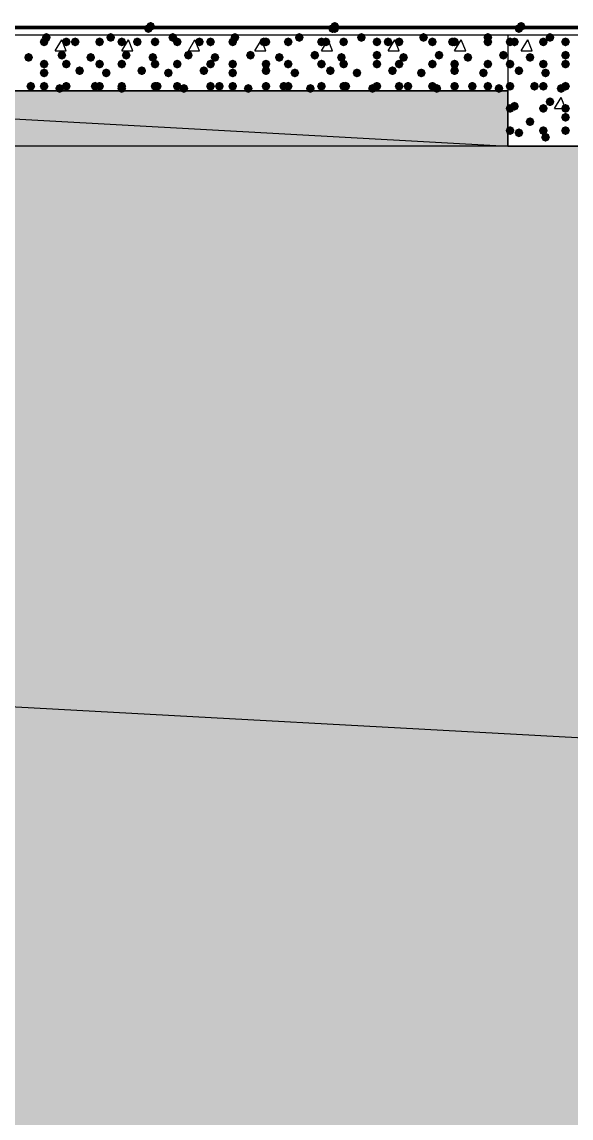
# Model space of a CAD drawing. Header units: millimetres. Extents: x 0 to 420, y 0 to 297.
# Drawn here: x 234.23 to 244.71, y 207.26 to 228.18 of the extents above; entities that cross this region are included whole.
import ezdxf

# ---------------------------------------------------------------- set-up
doc = ezdxf.new("R2010")
doc.units = ezdxf.units.MM
doc.layers.get('0').update_dxf_attribs({"linetype": 'CONTINUOUS'})

msp = doc.modelspace()

# ---------------------------------------------------------------- hatches: boundary and pattern name
at = {"true_color": 0x000007}
h = msp.add_hatch(color=0, dxfattribs=at)
h.paths.add_polyline_path([(38.565667, 228.049667), (386.969, 228.049667)], flags=0)
h.paths.add_polyline_path([(386.969, 228.049667), (38.565667, 228.049667)], flags=0)
at = {"true_color": 0x0000fe}
for points in [[(236.728, 228.049667), (236.703129, 227.989871), (236.643333, 227.965), (236.583537, 227.989871), (236.558667, 228.049667), (236.583537, 228.109462), (236.643333, 228.134333), (236.703129, 228.109463)], [(236.728, 228.049667), (236.703129, 227.989871), (236.643333, 227.965), (236.583537, 227.989871), (236.558667, 228.049667), (236.583537, 228.109462), (236.643333, 228.134333), (236.703129, 228.109463)], [(236.728, 228.049667), (236.703129, 227.989871), (236.643333, 227.965), (236.583537, 227.989871), (236.558667, 228.049667), (236.583537, 228.109462), (236.643333, 228.134333), (236.703129, 228.109463)], [(236.770333, 228.092), (236.745462, 228.032204), (236.685667, 228.007333), (236.625871, 228.032204), (236.601, 228.092), (236.625871, 228.151796), (236.685667, 228.176667), (236.745462, 228.151796)], [(240.241667, 228.049667), (240.216796, 227.989871), (240.157, 227.965), (240.097204, 227.989871), (240.072333, 228.049667), (240.097204, 228.109462), (240.157, 228.134333), (240.216796, 228.109463)], [(240.284, 228.092), (240.259129, 228.032204), (240.199333, 228.007333), (240.139538, 228.032204), (240.114667, 228.092), (240.139537, 228.151796), (240.199333, 228.176667), (240.259129, 228.151796)], [(240.284, 228.049667), (240.259129, 227.989871), (240.199333, 227.965), (240.139538, 227.989871), (240.114667, 228.049667), (240.139537, 228.109462), (240.199333, 228.134333), (240.259129, 228.109463)], [(240.284, 228.049667), (240.259129, 227.989871), (240.199333, 227.965), (240.139538, 227.989871), (240.114667, 228.049667), (240.139537, 228.109462), (240.199333, 228.134333), (240.259129, 228.109463)], [(243.797667, 228.049667), (243.772796, 227.989871), (243.713, 227.965), (243.653204, 227.989871), (243.628333, 228.049667), (243.653204, 228.109462), (243.713, 228.134333), (243.772796, 228.109463)], [(243.797667, 228.049667), (243.772796, 227.989871), (243.713, 227.965), (243.653204, 227.989871), (243.628333, 228.049667), (243.653204, 228.109462), (243.713, 228.134333), (243.772796, 228.109463)], [(243.797667, 228.049667), (243.772796, 227.989871), (243.713, 227.965), (243.653204, 227.989871), (243.628333, 228.049667), (243.653204, 228.109462), (243.713, 228.134333), (243.772796, 228.109463)], [(243.84, 228.092), (243.815129, 228.032204), (243.755333, 228.007333), (243.695538, 228.032204), (243.670667, 228.092), (243.695537, 228.151796), (243.755333, 228.176667), (243.815129, 228.151796)]]:
    msp.add_hatch(color=0, dxfattribs=at).paths.add_polyline_path(points, flags=0)
at = {"true_color": 0x000008}
for points in [[(234.738333, 227.795667), (234.713462, 227.735871), (234.653667, 227.711), (234.593871, 227.735871), (234.569, 227.795667), (234.593871, 227.855462), (234.653667, 227.880333), (234.713462, 227.855463)], [(234.780667, 227.880333), (234.755796, 227.820537), (234.696, 227.795667), (234.636204, 227.820537), (234.611333, 227.880333), (234.636204, 227.940129), (234.696, 227.965), (234.755796, 227.940129)], [(235.161667, 227.795667), (235.136796, 227.735871), (235.077, 227.711), (235.017204, 227.735871), (234.992333, 227.795667), (235.017204, 227.855462), (235.077, 227.880333), (235.136796, 227.855463)], [(235.331, 227.795667), (235.306129, 227.735871), (235.246333, 227.711), (235.186538, 227.735871), (235.161667, 227.795667), (235.186537, 227.855462), (235.246333, 227.880333), (235.306129, 227.855463)], [(235.796667, 227.795667), (235.771796, 227.735871), (235.712, 227.711), (235.652204, 227.735871), (235.627333, 227.795667), (235.652204, 227.855462), (235.712, 227.880333), (235.771796, 227.855463)], [(236.008333, 227.880333), (235.983462, 227.820537), (235.923667, 227.795667), (235.863871, 227.820537), (235.839, 227.880333), (235.863871, 227.940129), (235.923667, 227.965), (235.983462, 227.940129)], [(236.22, 227.795667), (236.195129, 227.735871), (236.135333, 227.711), (236.075538, 227.735871), (236.050667, 227.795667), (236.075537, 227.855462), (236.135333, 227.880333), (236.195129, 227.855463)], [(236.516333, 227.795667), (236.491462, 227.735871), (236.431667, 227.711), (236.371871, 227.735871), (236.347, 227.795667), (236.371871, 227.855462), (236.431667, 227.880333), (236.491462, 227.855463)], [(236.855, 227.795667), (236.830129, 227.735871), (236.770333, 227.711), (236.710538, 227.735871), (236.685667, 227.795667), (236.710537, 227.855462), (236.770333, 227.880333), (236.830129, 227.855463)], [(237.193667, 227.880333), (237.168796, 227.820537), (237.109, 227.795667), (237.049204, 227.820537), (237.024333, 227.880333), (237.049204, 227.940129), (237.109, 227.965), (237.168796, 227.940129)], [(237.278333, 227.795667), (237.253462, 227.735871), (237.193667, 227.711), (237.133871, 227.735871), (237.109, 227.795667), (237.133871, 227.855462), (237.193667, 227.880333), (237.253462, 227.855463)], [(237.701667, 227.795667), (237.676796, 227.735871), (237.617, 227.711), (237.557204, 227.735871), (237.532333, 227.795667), (237.557204, 227.855462), (237.617, 227.880333), (237.676796, 227.855463)], [(237.913333, 227.795667), (237.888463, 227.735871), (237.828667, 227.711), (237.768871, 227.735871), (237.744, 227.795667), (237.768871, 227.855462), (237.828667, 227.880333), (237.888462, 227.855463)], [(238.336667, 227.795667), (238.311796, 227.735871), (238.252, 227.711), (238.192204, 227.735871), (238.167333, 227.795667), (238.192204, 227.855462), (238.252, 227.880333), (238.311796, 227.855463)], [(238.379, 227.880333), (238.354129, 227.820537), (238.294333, 227.795667), (238.234537, 227.820537), (238.209667, 227.880333), (238.234537, 227.940129), (238.294333, 227.965), (238.354129, 227.940129)], [(238.929333, 227.795667), (238.904462, 227.735871), (238.844667, 227.711), (238.784871, 227.735871), (238.76, 227.795667), (238.784871, 227.855462), (238.844667, 227.880333), (238.904462, 227.855463)], [(238.971667, 227.795667), (238.946796, 227.735871), (238.887, 227.711), (238.827204, 227.735871), (238.802333, 227.795667), (238.827204, 227.855462), (238.887, 227.880333), (238.946796, 227.855463)], [(239.395, 227.795667), (239.370129, 227.735871), (239.310333, 227.711), (239.250538, 227.735871), (239.225667, 227.795667), (239.250537, 227.855462), (239.310333, 227.880333), (239.370129, 227.855463)], [(239.606667, 227.880333), (239.581796, 227.820537), (239.522, 227.795667), (239.462204, 227.820537), (239.437333, 227.880333), (239.462204, 227.940129), (239.522, 227.965), (239.581796, 227.940129)], [(240.03, 227.795667), (240.005129, 227.735871), (239.945333, 227.711), (239.885538, 227.735871), (239.860667, 227.795667), (239.885537, 227.855462), (239.945333, 227.880333), (240.005129, 227.855463)], [(240.114667, 227.795667), (240.089796, 227.735871), (240.03, 227.711), (239.970204, 227.735871), (239.945333, 227.795667), (239.970204, 227.855462), (240.03, 227.880333), (240.089796, 227.855463)], [(240.453333, 227.795667), (240.428462, 227.735871), (240.368667, 227.711), (240.308871, 227.735871), (240.284, 227.795667), (240.308871, 227.855462), (240.368667, 227.880333), (240.428462, 227.855463)], [(240.792, 227.880333), (240.767129, 227.820537), (240.707333, 227.795667), (240.647538, 227.820537), (240.622667, 227.880333), (240.647537, 227.940129), (240.707333, 227.965), (240.767129, 227.940129)], [(241.088333, 227.795667), (241.063462, 227.735871), (241.003667, 227.711), (240.943871, 227.735871), (240.919, 227.795667), (240.943871, 227.855462), (241.003667, 227.880333), (241.063462, 227.855463)], [(241.3, 227.795667), (241.275129, 227.735871), (241.215333, 227.711), (241.155538, 227.735871), (241.130667, 227.795667), (241.155537, 227.855462), (241.215333, 227.880333), (241.275129, 227.855463)], [(241.511667, 227.795667), (241.486796, 227.735871), (241.427, 227.711), (241.367204, 227.735871), (241.342333, 227.795667), (241.367204, 227.855462), (241.427, 227.880333), (241.486796, 227.855463)], [(241.977333, 227.880333), (241.952462, 227.820537), (241.892667, 227.795667), (241.832871, 227.820537), (241.808, 227.880333), (241.832871, 227.940129), (241.892667, 227.965), (241.952462, 227.940129)], [(242.146667, 227.795667), (242.121796, 227.735871), (242.062, 227.711), (242.002204, 227.735871), (241.977333, 227.795667), (242.002204, 227.855462), (242.062, 227.880333), (242.121796, 227.855463)], [(242.527667, 227.795667), (242.502796, 227.735871), (242.443, 227.711), (242.383204, 227.735871), (242.358333, 227.795667), (242.383204, 227.855462), (242.443, 227.880333), (242.502796, 227.855463)], [(242.57, 227.795667), (242.545129, 227.735871), (242.485333, 227.711), (242.425538, 227.735871), (242.400667, 227.795667), (242.425537, 227.855462), (242.485333, 227.880333), (242.545129, 227.855463)], [(243.205, 227.880333), (243.180129, 227.820537), (243.120333, 227.795667), (243.060538, 227.820537), (243.035667, 227.880333), (243.060537, 227.940129), (243.120333, 227.965), (243.180129, 227.940129)], [(243.205, 227.795667), (243.180129, 227.735871), (243.120333, 227.711), (243.060538, 227.735871), (243.035667, 227.795667), (243.060537, 227.855462), (243.120333, 227.880333), (243.180129, 227.855463)], [(235.077, 227.541667), (235.052129, 227.481871), (234.992333, 227.457), (234.932538, 227.481871), (234.907667, 227.541667), (234.932537, 227.601462), (234.992333, 227.626333), (235.052129, 227.601463)], [(236.304667, 227.541667), (236.279796, 227.481871), (236.22, 227.457), (236.160204, 227.481871), (236.135333, 227.541667), (236.160204, 227.601462), (236.22, 227.626333), (236.279796, 227.601463)], [(237.49, 227.541667), (237.465129, 227.481871), (237.405333, 227.457), (237.345538, 227.481871), (237.320667, 227.541667), (237.345537, 227.601462), (237.405333, 227.626333), (237.465129, 227.601463)], [(238.675333, 227.541667), (238.650462, 227.481871), (238.590667, 227.457), (238.530871, 227.481871), (238.506, 227.541667), (238.530871, 227.601462), (238.590667, 227.626333), (238.650462, 227.601463)], [(239.903, 227.541667), (239.878129, 227.481871), (239.818333, 227.457), (239.758537, 227.481871), (239.733667, 227.541667), (239.758537, 227.601462), (239.818333, 227.626333), (239.878129, 227.601463)], [(241.088333, 227.541667), (241.063462, 227.481871), (241.003667, 227.457), (240.943871, 227.481871), (240.919, 227.541667), (240.943871, 227.601462), (241.003667, 227.626333), (241.063462, 227.601463)], [(242.273667, 227.541667), (242.248796, 227.481871), (242.189, 227.457), (242.129204, 227.481871), (242.104333, 227.541667), (242.129204, 227.601462), (242.189, 227.626333), (242.248796, 227.601463)], [(243.501333, 227.541667), (243.476462, 227.481871), (243.416667, 227.457), (243.356871, 227.481871), (243.332, 227.541667), (243.356871, 227.601462), (243.416667, 227.626333), (243.476462, 227.601463)], [(234.442, 227.499333), (234.417129, 227.439537), (234.357333, 227.414667), (234.297537, 227.439537), (234.272667, 227.499333), (234.297537, 227.559129), (234.357333, 227.584), (234.417129, 227.559129)], [(234.738333, 227.372333), (234.713462, 227.312537), (234.653667, 227.287667), (234.593871, 227.312537), (234.569, 227.372333), (234.593871, 227.432129), (234.653667, 227.457), (234.713462, 227.432129)], [(235.161667, 227.372333), (235.136796, 227.312537), (235.077, 227.287667), (235.017204, 227.312537), (234.992333, 227.372333), (235.017204, 227.432129), (235.077, 227.457), (235.136796, 227.432129)], [(235.627333, 227.499333), (235.602463, 227.439537), (235.542667, 227.414667), (235.482871, 227.439537), (235.458, 227.499333), (235.482871, 227.559129), (235.542667, 227.584), (235.602462, 227.559129)], [(235.796667, 227.372333), (235.771796, 227.312537), (235.712, 227.287667), (235.652204, 227.312537), (235.627333, 227.372333), (235.652204, 227.432129), (235.712, 227.457), (235.771796, 227.432129)], [(236.22, 227.372333), (236.195129, 227.312537), (236.135333, 227.287667), (236.075538, 227.312537), (236.050667, 227.372333), (236.075537, 227.432129), (236.135333, 227.457), (236.195129, 227.432129)], [(236.812667, 227.499333), (236.787796, 227.439537), (236.728, 227.414667), (236.668204, 227.439537), (236.643333, 227.499333), (236.668204, 227.559129), (236.728, 227.584), (236.787796, 227.559129)], [(236.855, 227.372333), (236.830129, 227.312537), (236.770333, 227.287667), (236.710538, 227.312537), (236.685667, 227.372333), (236.710537, 227.432129), (236.770333, 227.457), (236.830129, 227.432129)], [(237.278333, 227.372333), (237.253462, 227.312537), (237.193667, 227.287667), (237.133871, 227.312537), (237.109, 227.372333), (237.133871, 227.432129), (237.193667, 227.457), (237.253462, 227.432129)], [(237.913333, 227.372333), (237.888463, 227.312537), (237.828667, 227.287667), (237.768871, 227.312537), (237.744, 227.372333), (237.768871, 227.432129), (237.828667, 227.457), (237.888462, 227.432129)], [(237.998, 227.499333), (237.973129, 227.439537), (237.913333, 227.414667), (237.853538, 227.439537), (237.828667, 227.499333), (237.853537, 227.559129), (237.913333, 227.584), (237.973129, 227.559129)], [(238.336667, 227.372333), (238.311796, 227.312537), (238.252, 227.287667), (238.192204, 227.312537), (238.167333, 227.372333), (238.192204, 227.432129), (238.252, 227.457), (238.311796, 227.432129)], [(238.971667, 227.372333), (238.946796, 227.312537), (238.887, 227.287667), (238.827204, 227.312537), (238.802333, 227.372333), (238.827204, 227.432129), (238.887, 227.457), (238.946796, 227.432129)], [(239.225667, 227.499333), (239.200796, 227.439537), (239.141, 227.414667), (239.081204, 227.439537), (239.056333, 227.499333), (239.081204, 227.559129), (239.141, 227.584), (239.200796, 227.559129)], [(239.395, 227.372333), (239.370129, 227.312537), (239.310333, 227.287667), (239.250538, 227.312537), (239.225667, 227.372333), (239.250537, 227.432129), (239.310333, 227.457), (239.370129, 227.432129)], [(240.03, 227.372333), (240.005129, 227.312537), (239.945333, 227.287667), (239.885538, 227.312537), (239.860667, 227.372333), (239.885537, 227.432129), (239.945333, 227.457), (240.005129, 227.432129)], [(240.411, 227.499333), (240.386129, 227.439537), (240.326333, 227.414667), (240.266538, 227.439537), (240.241667, 227.499333), (240.266537, 227.559129), (240.326333, 227.584), (240.386129, 227.559129)], [(240.453333, 227.372333), (240.428462, 227.312537), (240.368667, 227.287667), (240.308871, 227.312537), (240.284, 227.372333), (240.308871, 227.432129), (240.368667, 227.457), (240.428462, 227.432129)], [(241.088333, 227.372333), (241.063462, 227.312537), (241.003667, 227.287667), (240.943871, 227.312537), (240.919, 227.372333), (240.943871, 227.432129), (241.003667, 227.457), (241.063462, 227.432129)], [(241.511667, 227.372333), (241.486796, 227.312537), (241.427, 227.287667), (241.367204, 227.312537), (241.342333, 227.372333), (241.367204, 227.432129), (241.427, 227.457), (241.486796, 227.432129)], [(241.596333, 227.499333), (241.571463, 227.439537), (241.511667, 227.414667), (241.451871, 227.439537), (241.427, 227.499333), (241.451871, 227.559129), (241.511667, 227.584), (241.571462, 227.559129)], [(242.146667, 227.372333), (242.121796, 227.312537), (242.062, 227.287667), (242.002204, 227.312537), (241.977333, 227.372333), (242.002204, 227.432129), (242.062, 227.457), (242.121796, 227.432129)], [(242.57, 227.372333), (242.545129, 227.312537), (242.485333, 227.287667), (242.425538, 227.312537), (242.400667, 227.372333), (242.425537, 227.432129), (242.485333, 227.457), (242.545129, 227.432129)], [(242.824, 227.499333), (242.799129, 227.439537), (242.739333, 227.414667), (242.679538, 227.439537), (242.654667, 227.499333), (242.679537, 227.559129), (242.739333, 227.584), (242.799129, 227.559129)], [(243.205, 227.372333), (243.180129, 227.312537), (243.120333, 227.287667), (243.060538, 227.312537), (243.035667, 227.372333), (243.060537, 227.432129), (243.120333, 227.457), (243.180129, 227.432129)], [(234.738333, 227.203), (234.713462, 227.143204), (234.653667, 227.118333), (234.593871, 227.143204), (234.569, 227.203), (234.593871, 227.262796), (234.653667, 227.287667), (234.713462, 227.262796)], [(235.415667, 227.245333), (235.390796, 227.185537), (235.331, 227.160667), (235.271204, 227.185537), (235.246333, 227.245333), (235.271204, 227.305129), (235.331, 227.33), (235.390796, 227.305129)], [(235.923667, 227.203), (235.898796, 227.143204), (235.839, 227.118333), (235.779204, 227.143204), (235.754333, 227.203), (235.779204, 227.262796), (235.839, 227.287667), (235.898796, 227.262796)], [(236.601, 227.245333), (236.576129, 227.185537), (236.516333, 227.160667), (236.456538, 227.185537), (236.431667, 227.245333), (236.456537, 227.305129), (236.516333, 227.33), (236.576129, 227.305129)], [(237.109, 227.203), (237.084129, 227.143204), (237.024333, 227.118333), (236.964538, 227.143204), (236.939667, 227.203), (236.964537, 227.262796), (237.024333, 227.287667), (237.084129, 227.262796)], [(237.786333, 227.245333), (237.761462, 227.185537), (237.701667, 227.160667), (237.641871, 227.185537), (237.617, 227.245333), (237.641871, 227.305129), (237.701667, 227.33), (237.761462, 227.305129)], [(238.336667, 227.203), (238.311796, 227.143204), (238.252, 227.118333), (238.192204, 227.143204), (238.167333, 227.203), (238.192204, 227.262796), (238.252, 227.287667), (238.311796, 227.262796)], [(238.971667, 227.245333), (238.946796, 227.185537), (238.887, 227.160667), (238.827204, 227.185537), (238.802333, 227.245333), (238.827204, 227.305129), (238.887, 227.33), (238.946796, 227.305129)], [(239.522, 227.203), (239.497129, 227.143204), (239.437333, 227.118333), (239.377537, 227.143204), (239.352667, 227.203), (239.377537, 227.262796), (239.437333, 227.287667), (239.497129, 227.262796)], [(240.199333, 227.245333), (240.174463, 227.185537), (240.114667, 227.160667), (240.054871, 227.185537), (240.03, 227.245333), (240.054871, 227.305129), (240.114667, 227.33), (240.174462, 227.305129)], [(240.707333, 227.203), (240.682462, 227.143204), (240.622667, 227.118333), (240.562871, 227.143204), (240.538, 227.203), (240.562871, 227.262796), (240.622667, 227.287667), (240.682462, 227.262796)], [(241.384667, 227.245333), (241.359796, 227.185537), (241.3, 227.160667), (241.240204, 227.185537), (241.215333, 227.245333), (241.240204, 227.305129), (241.3, 227.33), (241.359796, 227.305129)], [(241.935, 227.203), (241.910129, 227.143204), (241.850333, 227.118333), (241.790538, 227.143204), (241.765667, 227.203), (241.790537, 227.262796), (241.850333, 227.287667), (241.910129, 227.262796)], [(242.57, 227.245333), (242.545129, 227.185537), (242.485333, 227.160667), (242.425538, 227.185537), (242.400667, 227.245333), (242.425537, 227.305129), (242.485333, 227.33), (242.545129, 227.305129)], [(243.120333, 227.203), (243.095462, 227.143204), (243.035667, 227.118333), (242.975871, 227.143204), (242.951, 227.203), (242.975871, 227.262796), (243.035667, 227.287667), (243.095462, 227.262796)], [(234.484333, 226.949), (234.459463, 226.889204), (234.399667, 226.864333), (234.339871, 226.889204), (234.315, 226.949), (234.339871, 227.008796), (234.399667, 227.033667), (234.459462, 227.008796)], [(234.738333, 226.949), (234.713462, 226.889204), (234.653667, 226.864333), (234.593871, 226.889204), (234.569, 226.949), (234.593871, 227.008796), (234.653667, 227.033667), (234.713462, 227.008796)], [(235.161667, 226.949), (235.136796, 226.889204), (235.077, 226.864333), (235.017204, 226.889204), (234.992333, 226.949), (235.017204, 227.008796), (235.077, 227.033667), (235.136796, 227.008796)], [(235.712, 226.949), (235.687129, 226.889204), (235.627333, 226.864333), (235.567537, 226.889204), (235.542667, 226.949), (235.567537, 227.008796), (235.627333, 227.033667), (235.687129, 227.008796)], [(235.796667, 226.949), (235.771796, 226.889204), (235.712, 226.864333), (235.652204, 226.889204), (235.627333, 226.949), (235.652204, 227.008796), (235.712, 227.033667), (235.771796, 227.008796)], [(236.22, 226.949), (236.195129, 226.889204), (236.135333, 226.864333), (236.075538, 226.889204), (236.050667, 226.949), (236.075537, 227.008796), (236.135333, 227.033667), (236.195129, 227.008796)], [(236.855, 226.949), (236.830129, 226.889204), (236.770333, 226.864333), (236.710538, 226.889204), (236.685667, 226.949), (236.710537, 227.008796), (236.770333, 227.033667), (236.830129, 227.008796)], [(236.897333, 226.949), (236.872462, 226.889204), (236.812667, 226.864333), (236.752871, 226.889204), (236.728, 226.949), (236.752871, 227.008796), (236.812667, 227.033667), (236.872462, 227.008796)], [(237.278333, 226.949), (237.253462, 226.889204), (237.193667, 226.864333), (237.133871, 226.889204), (237.109, 226.949), (237.133871, 227.008796), (237.193667, 227.033667), (237.253462, 227.008796)], [(237.913333, 226.949), (237.888463, 226.889204), (237.828667, 226.864333), (237.768871, 226.889204), (237.744, 226.949), (237.768871, 227.008796), (237.828667, 227.033667), (237.888462, 227.008796)], [(238.082667, 226.949), (238.057796, 226.889204), (237.998, 226.864333), (237.938204, 226.889204), (237.913333, 226.949), (237.938204, 227.008796), (237.998, 227.033667), (238.057796, 227.008796)], [(238.336667, 226.949), (238.311796, 226.889204), (238.252, 226.864333), (238.192204, 226.889204), (238.167333, 226.949), (238.192204, 227.008796), (238.252, 227.033667), (238.311796, 227.008796)], [(238.971667, 226.949), (238.946796, 226.889204), (238.887, 226.864333), (238.827204, 226.889204), (238.802333, 226.949), (238.827204, 227.008796), (238.887, 227.033667), (238.946796, 227.008796)], [(239.310333, 226.949), (239.285462, 226.889204), (239.225667, 226.864333), (239.165871, 226.889204), (239.141, 226.949), (239.165871, 227.008796), (239.225667, 227.033667), (239.285462, 227.008796)], [(239.395, 226.949), (239.370129, 226.889204), (239.310333, 226.864333), (239.250538, 226.889204), (239.225667, 226.949), (239.250537, 227.008796), (239.310333, 227.033667), (239.370129, 227.008796)], [(240.03, 226.949), (240.005129, 226.889204), (239.945333, 226.864333), (239.885538, 226.889204), (239.860667, 226.949), (239.885537, 227.008796), (239.945333, 227.033667), (240.005129, 227.008796)], [(240.453333, 226.949), (240.428462, 226.889204), (240.368667, 226.864333), (240.308871, 226.889204), (240.284, 226.949), (240.308871, 227.008796), (240.368667, 227.033667), (240.428462, 227.008796)], [(240.495667, 226.949), (240.470796, 226.889204), (240.411, 226.864333), (240.351204, 226.889204), (240.326333, 226.949), (240.351204, 227.008796), (240.411, 227.033667), (240.470796, 227.008796)], [(241.088333, 226.949), (241.063462, 226.889204), (241.003667, 226.864333), (240.943871, 226.889204), (240.919, 226.949), (240.943871, 227.008796), (241.003667, 227.033667), (241.063462, 227.008796)], [(241.511667, 226.949), (241.486796, 226.889204), (241.427, 226.864333), (241.367204, 226.889204), (241.342333, 226.949), (241.367204, 227.008796), (241.427, 227.033667), (241.486796, 227.008796)], [(241.681, 226.949), (241.656129, 226.889204), (241.596333, 226.864333), (241.536538, 226.889204), (241.511667, 226.949), (241.536537, 227.008796), (241.596333, 227.033667), (241.656129, 227.008796)], [(242.146667, 226.949), (242.121796, 226.889204), (242.062, 226.864333), (242.002204, 226.889204), (241.977333, 226.949), (242.002204, 227.008796), (242.062, 227.033667), (242.121796, 227.008796)], [(242.57, 226.949), (242.545129, 226.889204), (242.485333, 226.864333), (242.425538, 226.889204), (242.400667, 226.949), (242.425537, 227.008796), (242.485333, 227.033667), (242.545129, 227.008796)], [(242.908667, 226.949), (242.883796, 226.889204), (242.824, 226.864333), (242.764204, 226.889204), (242.739333, 226.949), (242.764204, 227.008796), (242.824, 227.033667), (242.883796, 227.008796)], [(243.205, 226.949), (243.180129, 226.889204), (243.120333, 226.864333), (243.060538, 226.889204), (243.035667, 226.949), (243.060537, 227.008796), (243.120333, 227.033667), (243.180129, 227.008796)], [(235.034667, 226.906667), (235.009796, 226.846871), (234.95, 226.822), (234.890204, 226.846871), (234.865333, 226.906667), (234.890204, 226.966462), (234.95, 226.991333), (235.009796, 226.966463)], [(236.22, 226.906667), (236.195129, 226.846871), (236.135333, 226.822), (236.075538, 226.846871), (236.050667, 226.906667), (236.075537, 226.966462), (236.135333, 226.991333), (236.195129, 226.966463)], [(237.405333, 226.906667), (237.380462, 226.846871), (237.320667, 226.822), (237.260871, 226.846871), (237.236, 226.906667), (237.260871, 226.966462), (237.320667, 226.991333), (237.380462, 226.966463)], [(238.633, 226.906667), (238.608129, 226.846871), (238.548333, 226.822), (238.488538, 226.846871), (238.463667, 226.906667), (238.488537, 226.966462), (238.548333, 226.991333), (238.608129, 226.966463)], [(239.818333, 226.906667), (239.793462, 226.846871), (239.733667, 226.822), (239.673871, 226.846871), (239.649, 226.906667), (239.673871, 226.966462), (239.733667, 226.991333), (239.793462, 226.966463)], [(241.003667, 226.906667), (240.978796, 226.846871), (240.919, 226.822), (240.859204, 226.846871), (240.834333, 226.906667), (240.859204, 226.966462), (240.919, 226.991333), (240.978796, 226.966463)], [(242.231333, 226.906667), (242.206462, 226.846871), (242.146667, 226.822), (242.086871, 226.846871), (242.062, 226.906667), (242.086871, 226.966462), (242.146667, 226.991333), (242.206462, 226.966463)], [(243.416667, 226.906667), (243.391796, 226.846871), (243.332, 226.822), (243.272204, 226.846871), (243.247333, 226.906667), (243.272204, 226.966462), (243.332, 226.991333), (243.391796, 226.966463)]]:
    msp.add_hatch(color=0, dxfattribs=at).paths.add_polyline_path(points, flags=0)
at = {"true_color": 0x000007}
for points in [[(243.628333, 227.795667), (243.603462, 227.735871), (243.543667, 227.711), (243.483871, 227.735871), (243.459, 227.795667), (243.483871, 227.855462), (243.543667, 227.880333), (243.603462, 227.855463)], [(243.713, 227.795667), (243.688129, 227.735871), (243.628333, 227.711), (243.568537, 227.735871), (243.543667, 227.795667), (243.568537, 227.855462), (243.628333, 227.880333), (243.688129, 227.855463)], [(244.263333, 227.795667), (244.238463, 227.735871), (244.178667, 227.711), (244.118871, 227.735871), (244.094, 227.795667), (244.118871, 227.855462), (244.178667, 227.880333), (244.238462, 227.855463)], [(244.390333, 227.880333), (244.365462, 227.820537), (244.305667, 227.795667), (244.245871, 227.820537), (244.221, 227.880333), (244.245871, 227.940129), (244.305667, 227.965), (244.365462, 227.940129)], [(244.686667, 227.795667), (244.661796, 227.735871), (244.602, 227.711), (244.542204, 227.735871), (244.517333, 227.795667), (244.542204, 227.855462), (244.602, 227.880333), (244.661796, 227.855463)], [(244.686667, 227.541667), (244.661796, 227.481871), (244.602, 227.457), (244.542204, 227.481871), (244.517333, 227.541667), (244.542204, 227.601462), (244.602, 227.626333), (244.661796, 227.601463)], [(243.628333, 227.372333), (243.603462, 227.312537), (243.543667, 227.287667), (243.483871, 227.312537), (243.459, 227.372333), (243.483871, 227.432129), (243.543667, 227.457), (243.603462, 227.432129)], [(244.009333, 227.499333), (243.984463, 227.439537), (243.924667, 227.414667), (243.864871, 227.439537), (243.84, 227.499333), (243.864871, 227.559129), (243.924667, 227.584), (243.984462, 227.559129)], [(244.263333, 227.372333), (244.238463, 227.312537), (244.178667, 227.287667), (244.118871, 227.312537), (244.094, 227.372333), (244.118871, 227.432129), (244.178667, 227.457), (244.238462, 227.432129)], [(244.686667, 227.372333), (244.661796, 227.312537), (244.602, 227.287667), (244.542204, 227.312537), (244.517333, 227.372333), (244.542204, 227.432129), (244.602, 227.457), (244.661796, 227.432129)], [(243.797667, 227.245333), (243.772796, 227.185537), (243.713, 227.160667), (243.653204, 227.185537), (243.628333, 227.245333), (243.653204, 227.305129), (243.713, 227.33), (243.772796, 227.305129)], [(244.305667, 227.203), (244.280796, 227.143204), (244.221, 227.118333), (244.161204, 227.143204), (244.136333, 227.203), (244.161204, 227.262796), (244.221, 227.287667), (244.280796, 227.262796)], [(243.628333, 226.949), (243.603462, 226.889204), (243.543667, 226.864333), (243.483871, 226.889204), (243.459, 226.949), (243.483871, 227.008796), (243.543667, 227.033667), (243.603462, 227.008796)], [(244.094, 226.949), (244.069129, 226.889204), (244.009333, 226.864333), (243.949538, 226.889204), (243.924667, 226.949), (243.949537, 227.008796), (244.009333, 227.033667), (244.069129, 227.008796)], [(244.263333, 226.949), (244.238463, 226.889204), (244.178667, 226.864333), (244.118871, 226.889204), (244.094, 226.949), (244.118871, 227.008796), (244.178667, 227.033667), (244.238462, 227.008796)], [(244.686667, 226.949), (244.661796, 226.889204), (244.602, 226.864333), (244.542204, 226.889204), (244.517333, 226.949), (244.542204, 227.008796), (244.602, 227.033667), (244.661796, 227.008796)], [(244.602, 226.906667), (244.577129, 226.846871), (244.517333, 226.822), (244.457538, 226.846871), (244.432667, 226.906667), (244.457537, 226.966462), (244.517333, 226.991333), (244.577129, 226.966463)], [(243.628333, 226.525667), (243.603462, 226.465871), (243.543667, 226.441), (243.483871, 226.465871), (243.459, 226.525667), (243.483871, 226.585462), (243.543667, 226.610333), (243.603462, 226.585463)], [(243.713, 226.568), (243.688129, 226.508204), (243.628333, 226.483333), (243.568537, 226.508204), (243.543667, 226.568), (243.568537, 226.627796), (243.628333, 226.652667), (243.688129, 226.627796)], [(244.263333, 226.525667), (244.238463, 226.465871), (244.178667, 226.441), (244.118871, 226.465871), (244.094, 226.525667), (244.118871, 226.585462), (244.178667, 226.610333), (244.238462, 226.585463)], [(244.390333, 226.652667), (244.365462, 226.592871), (244.305667, 226.568), (244.245871, 226.592871), (244.221, 226.652667), (244.245871, 226.712462), (244.305667, 226.737333), (244.365462, 226.712463)], [(244.686667, 226.525667), (244.661796, 226.465871), (244.602, 226.441), (244.542204, 226.465871), (244.517333, 226.525667), (244.542204, 226.585462), (244.602, 226.610333), (244.661796, 226.585463)], [(244.686667, 226.356333), (244.661796, 226.296537), (244.602, 226.271667), (244.542204, 226.296537), (244.517333, 226.356333), (244.542204, 226.416129), (244.602, 226.441), (244.661796, 226.416129)], [(243.628333, 226.102333), (243.603462, 226.042537), (243.543667, 226.017667), (243.483871, 226.042537), (243.459, 226.102333), (243.483871, 226.162129), (243.543667, 226.187), (243.603462, 226.162129)], [(244.009333, 226.271667), (243.984463, 226.211871), (243.924667, 226.187), (243.864871, 226.211871), (243.84, 226.271667), (243.864871, 226.331462), (243.924667, 226.356333), (243.984462, 226.331463)], [(244.263333, 226.102333), (244.238463, 226.042537), (244.178667, 226.017667), (244.118871, 226.042537), (244.094, 226.102333), (244.118871, 226.162129), (244.178667, 226.187), (244.238462, 226.162129)], [(244.686667, 226.102333), (244.661796, 226.042537), (244.602, 226.017667), (244.542204, 226.042537), (244.517333, 226.102333), (244.542204, 226.162129), (244.602, 226.187), (244.661796, 226.162129)], [(243.797667, 226.06), (243.772796, 226.000204), (243.713, 225.975333), (243.653204, 226.000204), (243.628333, 226.06), (243.653204, 226.119796), (243.713, 226.144667), (243.772796, 226.119796)], [(244.305667, 225.975333), (244.280796, 225.915537), (244.221, 225.890667), (244.161204, 225.915537), (244.136333, 225.975333), (244.161204, 226.035129), (244.221, 226.06), (244.280796, 226.035129)]]:
    msp.add_hatch(color=0, dxfattribs=at).paths.add_polyline_path(points, flags=0)
at = {"true_color": 0x000008}
h = msp.add_hatch(color=0, dxfattribs=at)
h.paths.add_polyline_path([(243.501333, 226.864333), (224.409, 226.864333), (243.501333, 225.806)], flags=0)
h.paths.add_polyline_path([(224.409, 226.864333), (243.501333, 225.806), (224.409, 225.806)], flags=0)
h = msp.add_hatch(color=0, dxfattribs=at)
h.paths.add_polyline_path([(385.826, 225.806), (39.708667, 225.806), (385.826, 206.756)], flags=0)
h.paths.add_polyline_path([(39.708667, 225.806), (385.826, 206.756), (39.708667, 206.756)], flags=0)

# ---------------------------------------------------------------- linework, layer by layer
at = {"color": 0, "true_color": 0x000007}
for points in [[(387.011333, 228.092), (38.481, 228.092), (38.481, 228.049667)], [(387.011333, 228.092), (38.523333, 228.092), (387.011333, 228.092), (38.523333, 228.049667)], [(38.523333, 228.049667), (387.011333, 228.049667)], [(387.011333, 228.049667), (386.969, 228.049667), (38.565667, 228.049667), (38.523333, 228.049667)], [(38.565667, 228.049667), (386.969, 228.049667)], [(243.501333, 227.922667), (224.409, 227.922667)], [(243.755333, 227.626333), (243.882333, 227.838)], [(243.967, 227.626333), (243.882333, 227.838)], [(243.755333, 227.626333), (243.967, 227.626333)], [(224.409, 226.864333), (243.501333, 226.864333)], [(244.390333, 226.525667), (244.517333, 226.737333)], [(244.602, 226.525667), (244.517333, 226.737333)], [(244.390333, 226.525667), (244.602, 226.525667)]]:
    msp.add_lwpolyline(points, dxfattribs=at)
for points in [[(38.523333, 228.049667), (387.011333, 228.049667)], [(38.565667, 228.049667), (386.969, 228.049667)], [(386.969, 228.049667), (38.565667, 228.049667)], [(243.501333, 227.922667), (243.501333, 225.806), (245.618, 225.806), (245.618, 227.922667)]]:
    msp.add_lwpolyline(points, close=True, dxfattribs=at)
at = {"color": 0, "true_color": 0x000008}
for points in [[(234.865333, 227.626333), (234.992333, 227.838)], [(235.077, 227.626333), (234.992333, 227.838)], [(236.135333, 227.626333), (236.262333, 227.838)], [(236.347, 227.626333), (236.262333, 227.838)], [(237.405333, 227.626333), (237.532333, 227.838)], [(237.617, 227.626333), (237.532333, 227.838)], [(238.675333, 227.626333), (238.802333, 227.838)], [(238.887, 227.626333), (238.802333, 227.838)], [(239.945333, 227.626333), (240.072333, 227.838)], [(240.157, 227.626333), (240.072333, 227.838)], [(241.215333, 227.626333), (241.342333, 227.838)], [(241.427, 227.626333), (241.342333, 227.838)], [(242.485333, 227.626333), (242.612333, 227.838)], [(242.697, 227.626333), (242.612333, 227.838)], [(234.865333, 227.626333), (235.077, 227.626333)], [(236.135333, 227.626333), (236.347, 227.626333)], [(237.405333, 227.626333), (237.617, 227.626333)], [(238.675333, 227.626333), (238.887, 227.626333)], [(239.945333, 227.626333), (240.157, 227.626333)], [(241.215333, 227.626333), (241.427, 227.626333)], [(242.485333, 227.626333), (242.697, 227.626333)]]:
    msp.add_lwpolyline(points, dxfattribs=at)
for points in [[(243.501333, 226.864333), (224.409, 226.864333), (243.501333, 225.806)], [(224.409, 226.864333), (243.501333, 225.806), (224.409, 225.806)], [(385.826, 225.806), (39.708667, 225.806), (385.826, 206.756)], [(39.708667, 225.806), (385.826, 206.756), (39.708667, 206.756)]]:
    msp.add_lwpolyline(points, close=True, dxfattribs=at)

doc.saveas('drawing.dxf')
